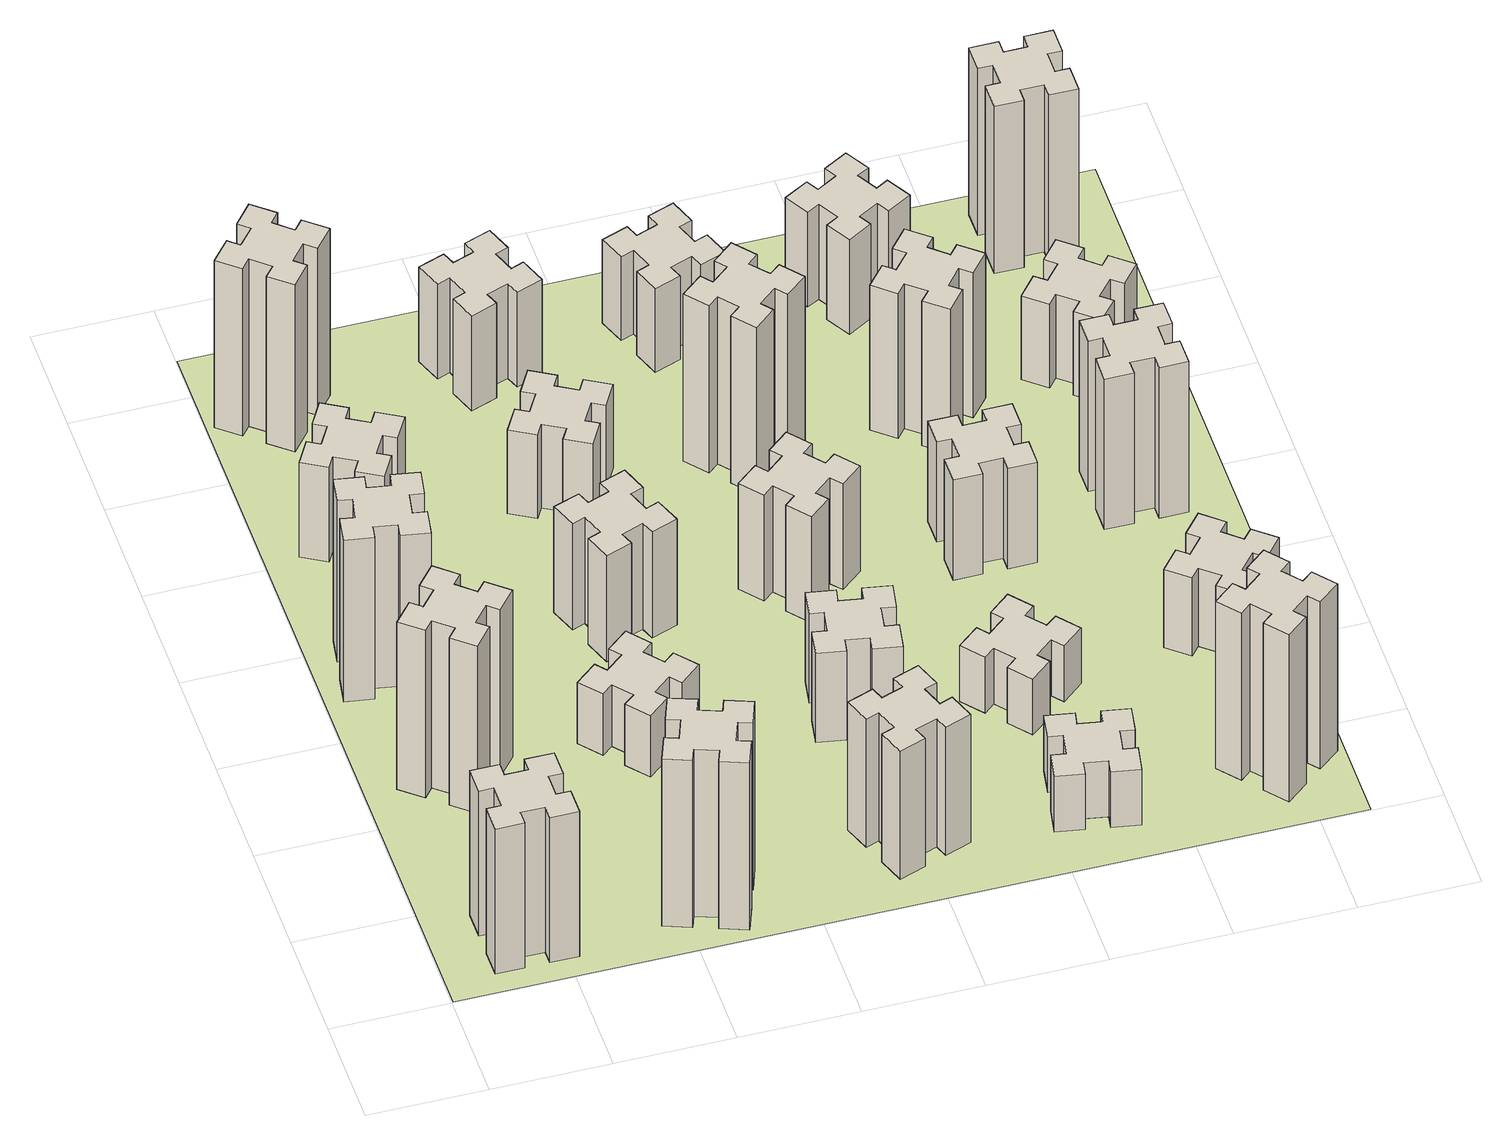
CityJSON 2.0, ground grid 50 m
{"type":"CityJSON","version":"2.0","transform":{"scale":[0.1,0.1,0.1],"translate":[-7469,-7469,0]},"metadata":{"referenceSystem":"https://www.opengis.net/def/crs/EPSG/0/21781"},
"CityObjects":{
"building1":{"type":"Building","attributes":{"class":"1000","function":"1000","usage":"1000","yearOfConstruction":2016,"roofType":"1000","measuredHeight":78,"storeysAboveGround":30,"storeysBelowGround":0},"geometry":[{"type":"Solid","lod":"1","boundaries":[[[[0,1,2,3,4,5,6,7,8,9,10,11,12,13,14,15,16,17,18,19]],[[17,16,20,21]],[[16,15,22,20]],[[15,14,23,22]],[[14,13,24,23]],[[13,12,25,24]],[[12,11,26,25]],[[11,10,27,26]],[[10,9,28,27]],[[9,8,29,28]],[[8,7,30,29]],[[7,6,31,30]],[[6,5,32,31]],[[5,4,33,32]],[[4,3,34,33]],[[3,2,35,34]],[[2,1,36,35]],[[1,0,37,36]],[[0,19,38,37]],[[19,18,39,38]],[[18,17,21,39]],[[24,25,26,27,28,29,30,31,32,33,34,35,36,37,38,39,21,20,22,23]]]]}]},
"building2":{"type":"Building","attributes":{"class":"1000","function":"1000","usage":"1000","yearOfConstruction":2016,"roofType":"1000","measuredHeight":90,"storeysAboveGround":30,"storeysBelowGround":0},"geometry":[{"type":"Solid","lod":"1","boundaries":[[[[40,41,42,43,44,45,46,47,48,49,50,51,52,53,54,55,56,57,58,59]],[[57,56,60,61]],[[56,55,62,60]],[[55,54,63,62]],[[54,53,64,63]],[[53,52,65,64]],[[52,51,66,65]],[[51,50,67,66]],[[50,49,68,67]],[[49,48,69,68]],[[48,47,70,69]],[[47,46,71,70]],[[46,45,72,71]],[[45,44,73,72]],[[44,43,74,73]],[[43,42,75,74]],[[42,41,76,75]],[[41,40,77,76]],[[40,59,78,77]],[[59,58,79,78]],[[58,57,61,79]],[[64,65,66,67,68,69,70,71,72,73,74,75,76,77,78,79,61,60,62,63]]]]}]},
"building3":{"type":"Building","attributes":{"class":"1000","function":"1000","usage":"1000","yearOfConstruction":2016,"roofType":"1000","measuredHeight":87,"storeysAboveGround":30,"storeysBelowGround":0},"geometry":[{"type":"Solid","lod":"1","boundaries":[[[[80,81,82,83,84,85,86,87,88,89,90,91,92,93,94,95,96,97,98,99]],[[97,96,100,101]],[[96,95,102,100]],[[95,94,103,102]],[[94,93,104,103]],[[93,92,105,104]],[[92,91,106,105]],[[91,90,107,106]],[[90,89,108,107]],[[89,88,109,108]],[[88,87,110,109]],[[87,86,111,110]],[[86,85,112,111]],[[85,84,113,112]],[[84,83,114,113]],[[83,82,115,114]],[[82,81,116,115]],[[81,80,117,116]],[[80,99,118,117]],[[99,98,119,118]],[[98,97,101,119]],[[104,105,106,107,108,109,110,111,112,113,114,115,116,117,118,119,101,100,102,103]]]]}]},
"building4":{"type":"Building","attributes":{"class":"1000","function":"1000","usage":"1000","yearOfConstruction":2016,"roofType":"1000","measuredHeight":51,"storeysAboveGround":30,"storeysBelowGround":0},"geometry":[{"type":"Solid","lod":"1","boundaries":[[[[120,121,122,123,124,125,126,127,128,129,130,131,132,133,134,135,136,137,138,139]],[[137,136,140,141]],[[136,135,142,140]],[[135,134,143,142]],[[134,133,144,143]],[[133,132,145,144]],[[132,131,146,145]],[[131,130,147,146]],[[130,129,148,147]],[[129,128,149,148]],[[128,127,150,149]],[[127,126,151,150]],[[126,125,152,151]],[[125,124,153,152]],[[124,123,154,153]],[[123,122,155,154]],[[122,121,156,155]],[[121,120,157,156]],[[120,139,158,157]],[[139,138,159,158]],[[138,137,141,159]],[[144,145,146,147,148,149,150,151,152,153,154,155,156,157,158,159,141,140,142,143]]]]}]},
"building5":{"type":"Building","attributes":{"class":"1000","function":"1000","usage":"1000","yearOfConstruction":2016,"roofType":"1000","measuredHeight":90,"storeysAboveGround":30,"storeysBelowGround":0},"geometry":[{"type":"Solid","lod":"1","boundaries":[[[[160,161,162,163,164,165,166,167,168,169,170,171,172,173,174,175,176,177,178,179]],[[177,176,180,181]],[[176,175,182,180]],[[175,174,183,182]],[[174,173,184,183]],[[173,172,185,184]],[[172,171,186,185]],[[171,170,187,186]],[[170,169,188,187]],[[169,168,189,188]],[[168,167,190,189]],[[167,166,191,190]],[[166,165,192,191]],[[165,164,193,192]],[[164,163,194,193]],[[163,162,195,194]],[[162,161,196,195]],[[161,160,197,196]],[[160,179,198,197]],[[179,178,199,198]],[[178,177,181,199]],[[184,185,186,187,188,189,190,191,192,193,194,195,196,197,198,199,181,180,182,183]]]]}]},
"building6":{"type":"Building","attributes":{"class":"1000","function":"1000","usage":"1000","yearOfConstruction":2016,"roofType":"1000","measuredHeight":90,"storeysAboveGround":30,"storeysBelowGround":0},"geometry":[{"type":"Solid","lod":"1","boundaries":[[[[200,201,202,203,204,205,206,207,208,209,210,211,212,213,214,215,216,217,218,219]],[[217,216,220,221]],[[216,215,222,220]],[[215,214,223,222]],[[214,213,224,223]],[[213,212,225,224]],[[212,211,226,225]],[[211,210,227,226]],[[210,209,228,227]],[[209,208,229,228]],[[208,207,230,229]],[[207,206,231,230]],[[206,205,232,231]],[[205,204,233,232]],[[204,203,234,233]],[[203,202,235,234]],[[202,201,236,235]],[[201,200,237,236]],[[200,219,238,237]],[[219,218,239,238]],[[218,217,221,239]],[[224,225,226,227,228,229,230,231,232,233,234,235,236,237,238,239,221,220,222,223]]]]}]},
"building7":{"type":"Building","attributes":{"class":"1000","function":"1000","usage":"1000","yearOfConstruction":2016,"roofType":"1000","measuredHeight":33,"storeysAboveGround":30,"storeysBelowGround":0},"geometry":[{"type":"Solid","lod":"1","boundaries":[[[[240,241,242,243,244,245,246,247,248,249,250,251,252,253,254,255,256,257,258,259]],[[257,256,260,261]],[[256,255,262,260]],[[255,254,263,262]],[[254,253,264,263]],[[253,252,265,264]],[[252,251,266,265]],[[251,250,267,266]],[[250,249,268,267]],[[249,248,269,268]],[[248,247,270,269]],[[247,246,271,270]],[[246,245,272,271]],[[245,244,273,272]],[[244,243,274,273]],[[243,242,275,274]],[[242,241,276,275]],[[241,240,277,276]],[[240,259,278,277]],[[259,258,279,278]],[[258,257,261,279]],[[264,265,266,267,268,269,270,271,272,273,274,275,276,277,278,279,261,260,262,263]]]]}]},
"building8":{"type":"Building","attributes":{"class":"1000","function":"1000","usage":"1000","yearOfConstruction":2016,"roofType":"1000","measuredHeight":57,"storeysAboveGround":30,"storeysBelowGround":0},"geometry":[{"type":"Solid","lod":"1","boundaries":[[[[280,281,282,283,284,285,286,287,288,289,290,291,292,293,294,295,296,297,298,299]],[[297,296,300,301]],[[296,295,302,300]],[[295,294,303,302]],[[294,293,304,303]],[[293,292,305,304]],[[292,291,306,305]],[[291,290,307,306]],[[290,289,308,307]],[[289,288,309,308]],[[288,287,310,309]],[[287,286,311,310]],[[286,285,312,311]],[[285,284,313,312]],[[284,283,314,313]],[[283,282,315,314]],[[282,281,316,315]],[[281,280,317,316]],[[280,299,318,317]],[[299,298,319,318]],[[298,297,301,319]],[[304,305,306,307,308,309,310,311,312,313,314,315,316,317,318,319,301,300,302,303]]]]}]},
"building9":{"type":"Building","attributes":{"class":"1000","function":"1000","usage":"1000","yearOfConstruction":2016,"roofType":"1000","measuredHeight":45,"storeysAboveGround":30,"storeysBelowGround":0},"geometry":[{"type":"Solid","lod":"1","boundaries":[[[[320,321,322,323,324,325,326,327,328,329,330,331,332,333,334,335,336,337,338,339]],[[337,336,340,341]],[[336,335,342,340]],[[335,334,343,342]],[[334,333,344,343]],[[333,332,345,344]],[[332,331,346,345]],[[331,330,347,346]],[[330,329,348,347]],[[329,328,349,348]],[[328,327,350,349]],[[327,326,351,350]],[[326,325,352,351]],[[325,324,353,352]],[[324,323,354,353]],[[323,322,355,354]],[[322,321,356,355]],[[321,320,357,356]],[[320,339,358,357]],[[339,338,359,358]],[[338,337,341,359]],[[344,345,346,347,348,349,350,351,352,353,354,355,356,357,358,359,341,340,342,343]]]]}]},
"building10":{"type":"Building","attributes":{"class":"1000","function":"1000","usage":"1000","yearOfConstruction":2016,"roofType":"1000","measuredHeight":69,"storeysAboveGround":30,"storeysBelowGround":0},"geometry":[{"type":"Solid","lod":"1","boundaries":[[[[360,361,362,363,364,365,366,367,368,369,370,371,372,373,374,375,376,377,378,379]],[[377,376,380,381]],[[376,375,382,380]],[[375,374,383,382]],[[374,373,384,383]],[[373,372,385,384]],[[372,371,386,385]],[[371,370,387,386]],[[370,369,388,387]],[[369,368,389,388]],[[368,367,390,389]],[[367,366,391,390]],[[366,365,392,391]],[[365,364,393,392]],[[364,363,394,393]],[[363,362,395,394]],[[362,361,396,395]],[[361,360,397,396]],[[360,379,398,397]],[[379,378,399,398]],[[378,377,381,399]],[[384,385,386,387,388,389,390,391,392,393,394,395,396,397,398,399,381,380,382,383]]]]}]},
"building11":{"type":"Building","attributes":{"class":"1000","function":"1000","usage":"1000","yearOfConstruction":2016,"roofType":"1000","measuredHeight":51,"storeysAboveGround":30,"storeysBelowGround":0},"geometry":[{"type":"Solid","lod":"1","boundaries":[[[[400,401,402,403,404,405,406,407,408,409,410,411,412,413,414,415,416,417,418,419]],[[417,416,420,421]],[[416,415,422,420]],[[415,414,423,422]],[[414,413,424,423]],[[413,412,425,424]],[[412,411,426,425]],[[411,410,427,426]],[[410,409,428,427]],[[409,408,429,428]],[[408,407,430,429]],[[407,406,431,430]],[[406,405,432,431]],[[405,404,433,432]],[[404,403,434,433]],[[403,402,435,434]],[[402,401,436,435]],[[401,400,437,436]],[[400,419,438,437]],[[419,418,439,438]],[[418,417,421,439]],[[424,425,426,427,428,429,430,431,432,433,434,435,436,437,438,439,421,420,422,423]]]]}]},
"building12":{"type":"Building","attributes":{"class":"1000","function":"1000","usage":"1000","yearOfConstruction":2016,"roofType":"1000","measuredHeight":48,"storeysAboveGround":30,"storeysBelowGround":0},"geometry":[{"type":"Solid","lod":"1","boundaries":[[[[440,441,442,443,444,445,446,447,448,449,450,451,452,453,454,455,456,457,458,459]],[[457,456,460,461]],[[456,455,462,460]],[[455,454,463,462]],[[454,453,464,463]],[[453,452,465,464]],[[452,451,466,465]],[[451,450,467,466]],[[450,449,468,467]],[[449,448,469,468]],[[448,447,470,469]],[[447,446,471,470]],[[446,445,472,471]],[[445,444,473,472]],[[444,443,474,473]],[[443,442,475,474]],[[442,441,476,475]],[[441,440,477,476]],[[440,459,478,477]],[[459,458,479,478]],[[458,457,461,479]],[[464,465,466,467,468,469,470,471,472,473,474,475,476,477,478,479,461,460,462,463]]]]}]},
"building13":{"type":"Building","attributes":{"class":"1000","function":"1000","usage":"1000","yearOfConstruction":2016,"roofType":"1000","measuredHeight":57,"storeysAboveGround":30,"storeysBelowGround":0},"geometry":[{"type":"Solid","lod":"1","boundaries":[[[[480,481,482,483,484,485,486,487,488,489,490,491,492,493,494,495,496,497,498,499]],[[497,496,500,501]],[[496,495,502,500]],[[495,494,503,502]],[[494,493,504,503]],[[493,492,505,504]],[[492,491,506,505]],[[491,490,507,506]],[[490,489,508,507]],[[489,488,509,508]],[[488,487,510,509]],[[487,486,511,510]],[[486,485,512,511]],[[485,484,513,512]],[[484,483,514,513]],[[483,482,515,514]],[[482,481,516,515]],[[481,480,517,516]],[[480,499,518,517]],[[499,498,519,518]],[[498,497,501,519]],[[504,505,506,507,508,509,510,511,512,513,514,515,516,517,518,519,501,500,502,503]]]]}]},
"building14":{"type":"Building","attributes":{"class":"1000","function":"1000","usage":"1000","yearOfConstruction":2016,"roofType":"1000","measuredHeight":90,"storeysAboveGround":30,"storeysBelowGround":0},"geometry":[{"type":"Solid","lod":"1","boundaries":[[[[520,521,522,523,524,525,526,527,528,529,530,531,532,533,534,535,536,537,538,539]],[[537,536,540,541]],[[536,535,542,540]],[[535,534,543,542]],[[534,533,544,543]],[[533,532,545,544]],[[532,531,546,545]],[[531,530,547,546]],[[530,529,548,547]],[[529,528,549,548]],[[528,527,550,549]],[[527,526,551,550]],[[526,525,552,551]],[[525,524,553,552]],[[524,523,554,553]],[[523,522,555,554]],[[522,521,556,555]],[[521,520,557,556]],[[520,539,558,557]],[[539,538,559,558]],[[538,537,541,559]],[[544,545,546,547,548,549,550,551,552,553,554,555,556,557,558,559,541,540,542,543]]]]}]},
"building15":{"type":"Building","attributes":{"class":"1000","function":"1000","usage":"1000","yearOfConstruction":2016,"roofType":"1000","measuredHeight":30,"storeysAboveGround":30,"storeysBelowGround":0},"geometry":[{"type":"Solid","lod":"1","boundaries":[[[[560,561,562,563,564,565,566,567,568,569,570,571,572,573,574,575,576,577,578,579]],[[577,576,580,581]],[[576,575,582,580]],[[575,574,583,582]],[[574,573,584,583]],[[573,572,585,584]],[[572,571,586,585]],[[571,570,587,586]],[[570,569,588,587]],[[569,568,589,588]],[[568,567,590,589]],[[567,566,591,590]],[[566,565,592,591]],[[565,564,593,592]],[[564,563,594,593]],[[563,562,595,594]],[[562,561,596,595]],[[561,560,597,596]],[[560,579,598,597]],[[579,578,599,598]],[[578,577,581,599]],[[584,585,586,587,588,589,590,591,592,593,594,595,596,597,598,599,581,580,582,583]]]]}]},
"building16":{"type":"Building","attributes":{"class":"1000","function":"1000","usage":"1000","yearOfConstruction":2016,"roofType":"1000","measuredHeight":45,"storeysAboveGround":30,"storeysBelowGround":0},"geometry":[{"type":"Solid","lod":"1","boundaries":[[[[600,601,602,603,604,605,606,607,608,609,610,611,612,613,614,615,616,617,618,619]],[[617,616,620,621]],[[616,615,622,620]],[[615,614,623,622]],[[614,613,624,623]],[[613,612,625,624]],[[612,611,626,625]],[[611,610,627,626]],[[610,609,628,627]],[[609,608,629,628]],[[608,607,630,629]],[[607,606,631,630]],[[606,605,632,631]],[[605,604,633,632]],[[604,603,634,633]],[[603,602,635,634]],[[602,601,636,635]],[[601,600,637,636]],[[600,619,638,637]],[[619,618,639,638]],[[618,617,621,639]],[[624,625,626,627,628,629,630,631,632,633,634,635,636,637,638,639,621,620,622,623]]]]}]},
"building17":{"type":"Building","attributes":{"class":"1000","function":"1000","usage":"1000","yearOfConstruction":2016,"roofType":"1000","measuredHeight":30,"storeysAboveGround":30,"storeysBelowGround":0},"geometry":[{"type":"Solid","lod":"1","boundaries":[[[[640,641,642,643,644,645,646,647,648,649,650,651,652,653,654,655,656,657,658,659]],[[657,656,660,661]],[[656,655,662,660]],[[655,654,663,662]],[[654,653,664,663]],[[653,652,665,664]],[[652,651,666,665]],[[651,650,667,666]],[[650,649,668,667]],[[649,648,669,668]],[[648,647,670,669]],[[647,646,671,670]],[[646,645,672,671]],[[645,644,673,672]],[[644,643,674,673]],[[643,642,675,674]],[[642,641,676,675]],[[641,640,677,676]],[[640,659,678,677]],[[659,658,679,678]],[[658,657,661,679]],[[664,665,666,667,668,669,670,671,672,673,674,675,676,677,678,679,661,660,662,663]]]]}]},
"building18":{"type":"Building","attributes":{"class":"1000","function":"1000","usage":"1000","yearOfConstruction":2016,"roofType":"1000","measuredHeight":54,"storeysAboveGround":30,"storeysBelowGround":0},"geometry":[{"type":"Solid","lod":"1","boundaries":[[[[680,681,682,683,684,685,686,687,688,689,690,691,692,693,694,695,696,697,698,699]],[[697,696,700,701]],[[696,695,702,700]],[[695,694,703,702]],[[694,693,704,703]],[[693,692,705,704]],[[692,691,706,705]],[[691,690,707,706]],[[690,689,708,707]],[[689,688,709,708]],[[688,687,710,709]],[[687,686,711,710]],[[686,685,712,711]],[[685,684,713,712]],[[684,683,714,713]],[[683,682,715,714]],[[682,681,716,715]],[[681,680,717,716]],[[680,699,718,717]],[[699,698,719,718]],[[698,697,701,719]],[[704,705,706,707,708,709,710,711,712,713,714,715,716,717,718,719,701,700,702,703]]]]}]},
"building19":{"type":"Building","attributes":{"class":"1000","function":"1000","usage":"1000","yearOfConstruction":2016,"roofType":"1000","measuredHeight":78,"storeysAboveGround":30,"storeysBelowGround":0},"geometry":[{"type":"Solid","lod":"1","boundaries":[[[[720,721,722,723,724,725,726,727,728,729,730,731,732,733,734,735,736,737,738,739]],[[737,736,740,741]],[[736,735,742,740]],[[735,734,743,742]],[[734,733,744,743]],[[733,732,745,744]],[[732,731,746,745]],[[731,730,747,746]],[[730,729,748,747]],[[729,728,749,748]],[[728,727,750,749]],[[727,726,751,750]],[[726,725,752,751]],[[725,724,753,752]],[[724,723,754,753]],[[723,722,755,754]],[[722,721,756,755]],[[721,720,757,756]],[[720,739,758,757]],[[739,738,759,758]],[[738,737,741,759]],[[744,745,746,747,748,749,750,751,752,753,754,755,756,757,758,759,741,740,742,743]]]]}]},
"building20":{"type":"Building","attributes":{"class":"1000","function":"1000","usage":"1000","yearOfConstruction":2016,"roofType":"1000","measuredHeight":90,"storeysAboveGround":30,"storeysBelowGround":0},"geometry":[{"type":"Solid","lod":"1","boundaries":[[[[760,761,762,763,764,765,766,767,768,769,770,771,772,773,774,775,776,777,778,779]],[[777,776,780,781]],[[776,775,782,780]],[[775,774,783,782]],[[774,773,784,783]],[[773,772,785,784]],[[772,771,786,785]],[[771,770,787,786]],[[770,769,788,787]],[[769,768,789,788]],[[768,767,790,789]],[[767,766,791,790]],[[766,765,792,791]],[[765,764,793,792]],[[764,763,794,793]],[[763,762,795,794]],[[762,761,796,795]],[[761,760,797,796]],[[760,779,798,797]],[[779,778,799,798]],[[778,777,781,799]],[[784,785,786,787,788,789,790,791,792,793,794,795,796,797,798,799,781,780,782,783]]]]}]},
"building21":{"type":"Building","attributes":{"class":"1000","function":"1000","usage":"1000","yearOfConstruction":2016,"roofType":"1000","measuredHeight":51,"storeysAboveGround":30,"storeysBelowGround":0},"geometry":[{"type":"Solid","lod":"1","boundaries":[[[[800,801,802,803,804,805,806,807,808,809,810,811,812,813,814,815,816,817,818,819]],[[817,816,820,821]],[[816,815,822,820]],[[815,814,823,822]],[[814,813,824,823]],[[813,812,825,824]],[[812,811,826,825]],[[811,810,827,826]],[[810,809,828,827]],[[809,808,829,828]],[[808,807,830,829]],[[807,806,831,830]],[[806,805,832,831]],[[805,804,833,832]],[[804,803,834,833]],[[803,802,835,834]],[[802,801,836,835]],[[801,800,837,836]],[[800,819,838,837]],[[819,818,839,838]],[[818,817,821,839]],[[824,825,826,827,828,829,830,831,832,833,834,835,836,837,838,839,821,820,822,823]]]]}]},
"building22":{"type":"Building","attributes":{"class":"1000","function":"1000","usage":"1000","yearOfConstruction":2016,"roofType":"1000","measuredHeight":42,"storeysAboveGround":30,"storeysBelowGround":0},"geometry":[{"type":"Solid","lod":"1","boundaries":[[[[840,841,842,843,844,845,846,847,848,849,850,851,852,853,854,855,856,857,858,859]],[[857,856,860,861]],[[856,855,862,860]],[[855,854,863,862]],[[854,853,864,863]],[[853,852,865,864]],[[852,851,866,865]],[[851,850,867,866]],[[850,849,868,867]],[[849,848,869,868]],[[848,847,870,869]],[[847,846,871,870]],[[846,845,872,871]],[[845,844,873,872]],[[844,843,874,873]],[[843,842,875,874]],[[842,841,876,875]],[[841,840,877,876]],[[840,859,878,877]],[[859,858,879,878]],[[858,857,861,879]],[[864,865,866,867,868,869,870,871,872,873,874,875,876,877,878,879,861,860,862,863]]]]}]},
"building23":{"type":"Building","attributes":{"class":"1000","function":"1000","usage":"1000","yearOfConstruction":2016,"roofType":"1000","measuredHeight":81,"storeysAboveGround":30,"storeysBelowGround":0},"geometry":[{"type":"Solid","lod":"1","boundaries":[[[[880,881,882,883,884,885,886,887,888,889,890,891,892,893,894,895,896,897,898,899]],[[897,896,900,901]],[[896,895,902,900]],[[895,894,903,902]],[[894,893,904,903]],[[893,892,905,904]],[[892,891,906,905]],[[891,890,907,906]],[[890,889,908,907]],[[889,888,909,908]],[[888,887,910,909]],[[887,886,911,910]],[[886,885,912,911]],[[885,884,913,912]],[[884,883,914,913]],[[883,882,915,914]],[[882,881,916,915]],[[881,880,917,916]],[[880,899,918,917]],[[899,898,919,918]],[[898,897,901,919]],[[904,905,906,907,908,909,910,911,912,913,914,915,916,917,918,919,901,900,902,903]]]]}]},
"building24":{"type":"Building","attributes":{"class":"1000","function":"1000","usage":"1000","yearOfConstruction":2016,"roofType":"1000","measuredHeight":45,"storeysAboveGround":30,"storeysBelowGround":0},"geometry":[{"type":"Solid","lod":"1","boundaries":[[[[920,921,922,923,924,925,926,927,928,929,930,931,932,933,934,935,936,937,938,939]],[[937,936,940,941]],[[936,935,942,940]],[[935,934,943,942]],[[934,933,944,943]],[[933,932,945,944]],[[932,931,946,945]],[[931,930,947,946]],[[930,929,948,947]],[[929,928,949,948]],[[928,927,950,949]],[[927,926,951,950]],[[926,925,952,951]],[[925,924,953,952]],[[924,923,954,953]],[[923,922,955,954]],[[922,921,956,955]],[[921,920,957,956]],[[920,939,958,957]],[[939,938,959,958]],[[938,937,941,959]],[[944,945,946,947,948,949,950,951,952,953,954,955,956,957,958,959,941,940,942,943]]]]}]},
"building25":{"type":"Building","attributes":{"class":"1000","function":"1000","usage":"1000","yearOfConstruction":2016,"roofType":"1000","measuredHeight":90,"storeysAboveGround":30,"storeysBelowGround":0},"geometry":[{"type":"Solid","lod":"1","boundaries":[[[[960,961,962,963,964,965,966,967,968,969,970,971,972,973,974,975,976,977,978,979]],[[977,976,980,981]],[[976,975,982,980]],[[975,974,983,982]],[[974,973,984,983]],[[973,972,985,984]],[[972,971,986,985]],[[971,970,987,986]],[[970,969,988,987]],[[969,968,989,988]],[[968,967,990,989]],[[967,966,991,990]],[[966,965,992,991]],[[965,964,993,992]],[[964,963,994,993]],[[963,962,995,994]],[[962,961,996,995]],[[961,960,997,996]],[[960,979,998,997]],[[979,978,999,998]],[[978,977,981,999]],[[984,985,986,987,988,989,990,991,992,993,994,995,996,997,998,999,981,980,982,983]]]]}]},
"landuse1":{"type":"LandUse","attributes":{"name":"plot1","function":"1010"},"geometry":[{"type":"MultiSurface","lod":"1","boundaries":[[[1000,1001,1002,1003]]]}]}
},
"vertices":[
[265,325,0],[265,225,0],[205,225,0],[205,105,0],[325,105,0],[325,165,0],[425,165,0],[425,105,0],[545,105,0],[545,225,0],[485,225,0],[485,325,0],[545,325,0],[545,445,0],[425,445,0],[425,385,0],[325,385,0],[325,445,0],[205,445,0],[205,325,0],[325,385,780],[325,445,780],[425,385,780],[425,445,780],[545,445,780],[545,325,780],[485,325,780],[485,225,780],[545,225,780],[545,105,780],[425,105,780],[425,165,780],[325,165,780],[325,105,780],[205,105,780],[205,225,780],[265,225,780],[265,325,780],[205,325,780],[205,445,780],
[323,1324,0],[259,1248,0],[213,1286,0],[136,1194,0],[228,1117,0],[266,1163,0],[343,1099,0],[304,1053,0],[396,976,0],[473,1068,0],[427,1106,0],[492,1183,0],[538,1144,0],[615,1236,0],[523,1313,0],[484,1267,0],[408,1332,0],[446,1378,0],[354,1455,0],[277,1363,0],[408,1332,900],[446,1378,900],[484,1267,900],[523,1313,900],[615,1236,900],[538,1144,900],[492,1183,900],[427,1106,900],[473,1068,900],[396,976,900],[304,1053,900],[343,1099,900],[266,1163,900],[228,1117,900],[136,1194,900],[213,1286,900],[259,1248,900],[323,1324,900],[277,1363,900],[354,1455,900],
[176,1924,0],[158,1825,0],[99,1836,0],[78,1717,0],[197,1697,0],[207,1756,0],[305,1738,0],[295,1679,0],[413,1658,0],[434,1777,0],[375,1787,0],[392,1885,0],[451,1875,0],[472,1993,0],[354,2014,0],[344,1955,0],[245,1972,0],[256,2031,0],[137,2052,0],[117,1934,0],[245,1972,870],[256,2031,870],[344,1955,870],[354,2014,870],[472,1993,870],[451,1875,870],[392,1885,870],[375,1787,870],[434,1777,870],[413,1658,870],[295,1679,870],[305,1738,870],[207,1756,870],[197,1697,870],[78,1717,870],[99,1836,870],[158,1825,870],[176,1924,870],[117,1934,870],[137,2052,870],
[277,2525,0],[364,2475,0],[334,2423,0],[438,2363,0],[498,2467,0],[446,2497,0],[496,2584,0],[548,2554,0],[608,2658,0],[504,2718,0],[474,2666,0],[387,2716,0],[417,2768,0],[313,2828,0],[253,2724,0],[305,2694,0],[255,2607,0],[203,2637,0],[143,2533,0],[247,2473,0],[255,2607,510],[203,2637,510],[305,2694,510],[253,2724,510],[313,2828,510],[417,2768,510],[387,2716,510],[474,2666,510],[504,2718,510],[608,2658,510],[548,2554,510],[496,2584,510],[446,2497,510],[498,2467,510],[438,2363,510],[334,2423,510],[364,2475,510],[277,2525,510],[247,2473,510],[143,2533,510],
[1029,360,0],[995,266,0],[939,287,0],[897,174,0],[1010,133,0],[1031,189,0],[1125,155,0],[1104,99,0],[1217,57,0],[1258,170,0],[1202,191,0],[1236,285,0],[1292,264,0],[1333,377,0],[1220,418,0],[1200,362,0],[1106,396,0],[1127,452,0],[1014,493,0],[973,380,0],[1106,396,900],[1127,452,900],[1200,362,900],[1220,418,900],[1333,377,900],[1292,264,900],[1236,285,900],[1202,191,900],[1258,170,900],[1217,57,900],[1104,99,900],[1125,155,900],[1031,189,900],[1010,133,900],[897,174,900],[939,287,900],[995,266,900],[1029,360,900],[973,380,900],[1014,493,900],
[384,3387,0],[308,3452,0],[346,3498,0],[254,3575,0],[177,3483,0],[223,3444,0],[159,3368,0],[113,3406,0],[36,3314,0],[128,3237,0],[166,3283,0],[243,3219,0],[204,3173,0],[296,3096,0],[373,3188,0],[327,3226,0],[392,3303,0],[438,3264,0],[515,3356,0],[423,3433,0],[392,3303,900],[438,3264,900],[327,3226,900],[373,3188,900],[296,3096,900],[204,3173,900],[243,3219,900],[166,3283,900],[128,3237,900],[36,3314,900],[113,3406,900],[159,3368,900],[223,3444,900],[177,3483,900],[254,3575,900],[346,3498,900],[308,3452,900],[384,3387,900],[423,3433,900],[515,3356,900],
[1083,1332,0],[1006,1267,0],[968,1313,0],[876,1236,0],[953,1144,0],[999,1183,0],[1063,1106,0],[1017,1068,0],[1094,976,0],[1186,1053,0],[1148,1099,0],[1224,1163,0],[1263,1117,0],[1355,1194,0],[1278,1286,0],[1232,1248,0],[1167,1324,0],[1213,1363,0],[1136,1455,0],[1044,1378,0],[1167,1324,330],[1213,1363,330],[1232,1248,330],[1278,1286,330],[1355,1194,330],[1263,1117,330],[1224,1163,330],[1148,1099,330],[1186,1053,330],[1094,976,330],[1017,1068,330],[1063,1106,330],[999,1183,330],[953,1144,330],[876,1236,330],[968,1313,330],[1006,1267,330],[1083,1332,330],[1044,1378,330],[1136,1455,330],
[1336,1846,0],[1302,1940,0],[1358,1960,0],[1317,2073,0],[1204,2032,0],[1225,1976,0],[1131,1942,0],[1110,1998,0],[997,1957,0],[1039,1844,0],[1095,1865,0],[1129,1771,0],[1073,1750,0],[1114,1637,0],[1227,1679,0],[1206,1735,0],[1300,1769,0],[1320,1713,0],[1433,1754,0],[1392,1867,0],[1300,1769,570],[1320,1713,570],[1206,1735,570],[1227,1679,570],[1114,1637,570],[1073,1750,570],[1129,1771,570],[1095,1865,570],[1039,1844,570],[997,1957,570],[1110,1998,570],[1131,1942,570],[1225,1976,570],[1204,2032,570],[1317,2073,570],[1358,1960,570],[1302,1940,570],[1336,1846,570],[1392,1867,570],[1433,1754,570],
[1117,2525,0],[1204,2475,0],[1174,2423,0],[1278,2363,0],[1338,2467,0],[1286,2497,0],[1336,2584,0],[1388,2554,0],[1448,2658,0],[1344,2718,0],[1314,2666,0],[1227,2716,0],[1257,2768,0],[1153,2828,0],[1093,2724,0],[1145,2694,0],[1095,2607,0],[1043,2637,0],[983,2533,0],[1087,2473,0],[1095,2607,450],[1043,2637,450],[1145,2694,450],[1093,2724,450],[1153,2828,450],[1257,2768,450],[1227,2716,450],[1314,2666,450],[1344,2718,450],[1448,2658,450],[1388,2554,450],[1336,2584,450],[1286,2497,450],[1338,2467,450],[1278,2363,450],[1174,2423,450],[1204,2475,450],[1117,2525,450],[1087,2473,450],[983,2533,450],
[1965,496,0],[1871,462,0],[1850,518,0],[1737,477,0],[1779,364,0],[1835,385,0],[1869,291,0],[1813,270,0],[1854,157,0],[1967,199,0],[1946,255,0],[2040,289,0],[2060,233,0],[2173,274,0],[2132,387,0],[2076,366,0],[2042,460,0],[2098,480,0],[2057,593,0],[1944,552,0],[2042,460,690],[2098,480,690],[2076,366,690],[2132,387,690],[2173,274,690],[2060,233,690],[2040,289,690],[1946,255,690],[1967,199,690],[1854,157,690],[1813,270,690],[1869,291,690],[1835,385,690],[1779,364,690],[1737,477,690],[1850,518,690],[1871,462,690],[1965,496,690],[1944,552,690],[2057,593,690],
[1125,3456,0],[1031,3422,0],[1010,3478,0],[897,3437,0],[939,3324,0],[995,3345,0],[1029,3251,0],[973,3230,0],[1014,3117,0],[1127,3159,0],[1106,3215,0],[1200,3249,0],[1220,3193,0],[1333,3234,0],[1292,3347,0],[1236,3326,0],[1202,3420,0],[1258,3440,0],[1217,3553,0],[1104,3512,0],[1202,3420,510],[1258,3440,510],[1236,3326,510],[1292,3347,510],[1333,3234,510],[1220,3193,510],[1200,3249,510],[1106,3215,510],[1127,3159,510],[1014,3117,510],[973,3230,510],[1029,3251,510],[995,3345,510],[939,3324,510],[897,3437,510],[1010,3478,510],[1031,3422,510],[1125,3456,510],[1104,3512,510],[1217,3553,510],
[2055,1047,0],[2072,1145,0],[2131,1135,0],[2152,1253,0],[2034,1274,0],[2024,1215,0],[1925,1232,0],[1936,1291,0],[1817,1312,0],[1797,1194,0],[1856,1184,0],[1838,1085,0],[1779,1096,0],[1758,977,0],[1877,957,0],[1887,1016,0],[1985,998,0],[1975,939,0],[2093,918,0],[2114,1037,0],[1985,998,480],[1975,939,480],[1887,1016,480],[1877,957,480],[1758,977,480],[1779,1096,480],[1838,1085,480],[1856,1184,480],[1797,1194,480],[1817,1312,480],[1936,1291,480],[1925,1232,480],[2024,1215,480],[2034,1274,480],[2152,1253,480],[2131,1135,480],[2072,1145,480],[2055,1047,480],[2114,1037,480],[2093,918,480],
[1839,1823,0],[1903,1746,0],[1857,1708,0],[1934,1616,0],[2026,1693,0],[1988,1739,0],[2064,1803,0],[2103,1757,0],[2195,1834,0],[2118,1926,0],[2072,1888,0],[2007,1964,0],[2053,2003,0],[1976,2095,0],[1884,2018,0],[1923,1972,0],[1846,1907,0],[1808,1953,0],[1716,1876,0],[1793,1784,0],[1846,1907,570],[1808,1953,570],[1923,1972,570],[1884,2018,570],[1976,2095,570],[2053,2003,570],[2007,1964,570],[2072,1888,570],[2118,1926,570],[2195,1834,570],[2103,1757,570],[2064,1803,570],[1988,1739,570],[2026,1693,570],[1934,1616,570],[1857,1708,570],[1903,1746,570],[1839,1823,570],[1793,1784,570],[1716,1876,570],
[1988,2479,0],[2064,2543,0],[2103,2497,0],[2195,2574,0],[2118,2666,0],[2072,2628,0],[2007,2704,0],[2053,2743,0],[1976,2835,0],[1884,2758,0],[1923,2712,0],[1846,2647,0],[1808,2693,0],[1716,2616,0],[1793,2524,0],[1839,2563,0],[1903,2486,0],[1857,2448,0],[1934,2356,0],[2026,2433,0],[1903,2486,900],[1857,2448,900],[1839,2563,900],[1793,2524,900],[1716,2616,900],[1808,2693,900],[1846,2647,900],[1923,2712,900],[1884,2758,900],[1976,2835,900],[2053,2743,900],[2007,2704,900],[2072,2628,900],[2118,2666,900],[2195,2574,900],[2103,2497,900],[2064,2543,900],[1988,2479,900],[2026,2433,900],[1934,2356,900],
[2596,444,0],[2578,345,0],[2519,356,0],[2498,237,0],[2617,217,0],[2627,276,0],[2725,258,0],[2715,199,0],[2833,178,0],[2854,297,0],[2795,307,0],[2812,405,0],[2871,395,0],[2892,513,0],[2774,534,0],[2764,475,0],[2665,492,0],[2676,551,0],[2557,572,0],[2537,454,0],[2665,492,300],[2676,551,300],[2764,475,300],[2774,534,300],[2892,513,300],[2871,395,300],[2812,405,300],[2795,307,300],[2854,297,300],[2833,178,300],[2715,199,300],[2725,258,300],[2627,276,300],[2617,217,300],[2498,237,300],[2519,356,300],[2578,345,300],[2596,444,300],[2537,454,300],[2557,572,300],
[1865,3456,0],[1771,3422,0],[1750,3478,0],[1637,3437,0],[1679,3324,0],[1735,3345,0],[1769,3251,0],[1713,3230,0],[1754,3117,0],[1867,3159,0],[1846,3215,0],[1940,3249,0],[1960,3193,0],[2073,3234,0],[2032,3347,0],[1976,3326,0],[1942,3420,0],[1998,3440,0],[1957,3553,0],[1844,3512,0],[1942,3420,450],[1998,3440,450],[1976,3326,450],[2032,3347,450],[2073,3234,450],[1960,3193,450],[1940,3249,450],[1846,3215,450],[1867,3159,450],[1754,3117,450],[1713,3230,450],[1769,3251,450],[1735,3345,450],[1679,3324,450],[1637,3437,450],[1750,3478,450],[1771,3422,450],[1865,3456,450],[1844,3512,450],[1957,3553,450],
[2628,899,0],[2704,963,0],[2743,917,0],[2835,994,0],[2758,1086,0],[2712,1048,0],[2647,1124,0],[2693,1163,0],[2616,1255,0],[2524,1178,0],[2563,1132,0],[2486,1067,0],[2448,1113,0],[2356,1036,0],[2433,944,0],[2479,983,0],[2543,906,0],[2497,868,0],[2574,776,0],[2666,853,0],[2543,906,300],[2497,868,300],[2479,983,300],[2433,944,300],[2356,1036,300],[2448,1113,300],[2486,1067,300],[2563,1132,300],[2524,1178,300],[2616,1255,300],[2693,1163,300],[2647,1124,300],[2712,1048,300],[2758,1086,300],[2835,994,300],[2743,917,300],[2704,963,300],[2628,899,300],[2666,853,300],[2574,776,300],
[2805,1805,0],[2805,1905,0],[2865,1905,0],[2865,2025,0],[2745,2025,0],[2745,1965,0],[2645,1965,0],[2645,2025,0],[2525,2025,0],[2525,1905,0],[2585,1905,0],[2585,1805,0],[2525,1805,0],[2525,1685,0],[2645,1685,0],[2645,1745,0],[2745,1745,0],[2745,1685,0],[2865,1685,0],[2865,1805,0],[2745,1745,540],[2745,1685,540],[2645,1745,540],[2645,1685,540],[2525,1685,540],[2525,1805,540],[2585,1805,540],[2585,1905,540],[2525,1905,540],[2525,2025,540],[2645,2025,540],[2645,1965,540],[2745,1965,540],[2745,2025,540],[2865,2025,540],[2865,1905,540],[2805,1905,540],[2805,1805,540],[2865,1805,540],[2865,1685,540],
[2804,2647,0],[2728,2712,0],[2766,2758,0],[2674,2835,0],[2597,2743,0],[2643,2704,0],[2579,2628,0],[2533,2666,0],[2456,2574,0],[2548,2497,0],[2586,2543,0],[2663,2479,0],[2624,2433,0],[2716,2356,0],[2793,2448,0],[2747,2486,0],[2812,2563,0],[2858,2524,0],[2935,2616,0],[2843,2693,0],[2812,2563,780],[2858,2524,780],[2747,2486,780],[2793,2448,780],[2716,2356,780],[2624,2433,780],[2663,2479,780],[2586,2543,780],[2548,2497,780],[2456,2574,780],[2533,2666,780],[2579,2628,780],[2643,2704,780],[2597,2743,780],[2674,2835,780],[2766,2758,780],[2728,2712,780],[2804,2647,780],[2843,2693,780],[2935,2616,780],
[3468,259,0],[3544,323,0],[3583,277,0],[3675,354,0],[3598,446,0],[3552,408,0],[3487,484,0],[3533,523,0],[3456,615,0],[3364,538,0],[3403,492,0],[3326,427,0],[3288,473,0],[3196,396,0],[3273,304,0],[3319,343,0],[3383,266,0],[3337,228,0],[3414,136,0],[3506,213,0],[3383,266,900],[3337,228,900],[3319,343,900],[3273,304,900],[3196,396,900],[3288,473,900],[3326,427,900],[3403,492,900],[3364,538,900],[3456,615,900],[3533,523,900],[3487,484,900],[3552,408,900],[3598,446,900],[3675,354,900],[3583,277,900],[3544,323,900],[3468,259,900],[3506,213,900],[3414,136,900],
[2716,3347,0],[2666,3434,0],[2718,3464,0],[2658,3568,0],[2554,3508,0],[2584,3456,0],[2497,3406,0],[2467,3458,0],[2363,3398,0],[2423,3294,0],[2475,3324,0],[2525,3237,0],[2473,3207,0],[2533,3103,0],[2637,3163,0],[2607,3215,0],[2694,3265,0],[2724,3213,0],[2828,3273,0],[2768,3377,0],[2694,3265,510],[2724,3213,510],[2607,3215,510],[2637,3163,510],[2533,3103,510],[2473,3207,510],[2525,3237,510],[2475,3324,510],[2423,3294,510],[2363,3398,510],[2467,3458,510],[2497,3406,510],[2584,3456,510],[2554,3508,510],[2658,3568,510],[2718,3464,510],[2666,3434,510],[2716,3347,510],[2768,3377,510],[2828,3273,510],
[3487,1006,0],[3552,1083,0],[3598,1044,0],[3675,1136,0],[3583,1213,0],[3544,1167,0],[3468,1232,0],[3506,1278,0],[3414,1355,0],[3337,1263,0],[3383,1224,0],[3319,1148,0],[3273,1186,0],[3196,1094,0],[3288,1017,0],[3326,1063,0],[3403,999,0],[3364,953,0],[3456,876,0],[3533,968,0],[3403,999,420],[3364,953,420],[3326,1063,420],[3288,1017,420],[3196,1094,420],[3273,1186,420],[3319,1148,420],[3383,1224,420],[3337,1263,420],[3414,1355,420],[3506,1278,420],[3468,1232,420],[3544,1167,420],[3583,1213,420],[3675,1136,420],[3598,1044,420],[3552,1083,420],[3487,1006,420],[3533,968,420],[3456,876,420],
[3225,2005,0],[3225,1905,0],[3165,1905,0],[3165,1785,0],[3285,1785,0],[3285,1845,0],[3385,1845,0],[3385,1785,0],[3505,1785,0],[3505,1905,0],[3445,1905,0],[3445,2005,0],[3505,2005,0],[3505,2125,0],[3385,2125,0],[3385,2065,0],[3285,2065,0],[3285,2125,0],[3165,2125,0],[3165,2005,0],[3285,2065,810],[3285,2125,810],[3385,2065,810],[3385,2125,810],[3505,2125,810],[3505,2005,810],[3445,2005,810],[3445,1905,810],[3505,1905,810],[3505,1785,810],[3385,1785,810],[3385,1845,810],[3285,1845,810],[3285,1785,810],[3165,1785,810],[3165,1905,810],[3225,1905,810],[3225,2005,810],[3165,2005,810],[3165,2125,810],
[3444,2747,0],[3368,2812,0],[3406,2858,0],[3314,2935,0],[3237,2843,0],[3283,2804,0],[3219,2728,0],[3173,2766,0],[3096,2674,0],[3188,2597,0],[3226,2643,0],[3303,2579,0],[3264,2533,0],[3356,2456,0],[3433,2548,0],[3387,2586,0],[3452,2663,0],[3498,2624,0],[3575,2716,0],[3483,2793,0],[3452,2663,450],[3498,2624,450],[3387,2586,450],[3433,2548,450],[3356,2456,450],[3264,2533,450],[3303,2579,450],[3226,2643,450],[3188,2597,450],[3096,2674,450],[3173,2766,450],[3219,2728,450],[3283,2804,450],[3237,2843,450],[3314,2935,450],[3406,2858,450],[3368,2812,450],[3444,2747,450],[3483,2793,450],[3575,2716,450],
[3285,3325,0],[3385,3325,0],[3385,3265,0],[3505,3265,0],[3505,3385,0],[3445,3385,0],[3445,3485,0],[3505,3485,0],[3505,3605,0],[3385,3605,0],[3385,3545,0],[3285,3545,0],[3285,3605,0],[3165,3605,0],[3165,3485,0],[3225,3485,0],[3225,3385,0],[3165,3385,0],[3165,3265,0],[3285,3265,0],[3225,3385,900],[3165,3385,900],[3225,3485,900],[3165,3485,900],[3165,3605,900],[3285,3605,900],[3285,3545,900],[3385,3545,900],[3385,3605,900],[3505,3605,900],[3505,3485,900],[3445,3485,900],[3445,3385,900],[3505,3385,900],[3505,3265,900],[3385,3265,900],[3385,3325,900],[3285,3325,900],[3285,3265,900],[3165,3265,900],
[5,3705,0],[3705,3705,0],[3705,5,0],[5,5,0]
]}
